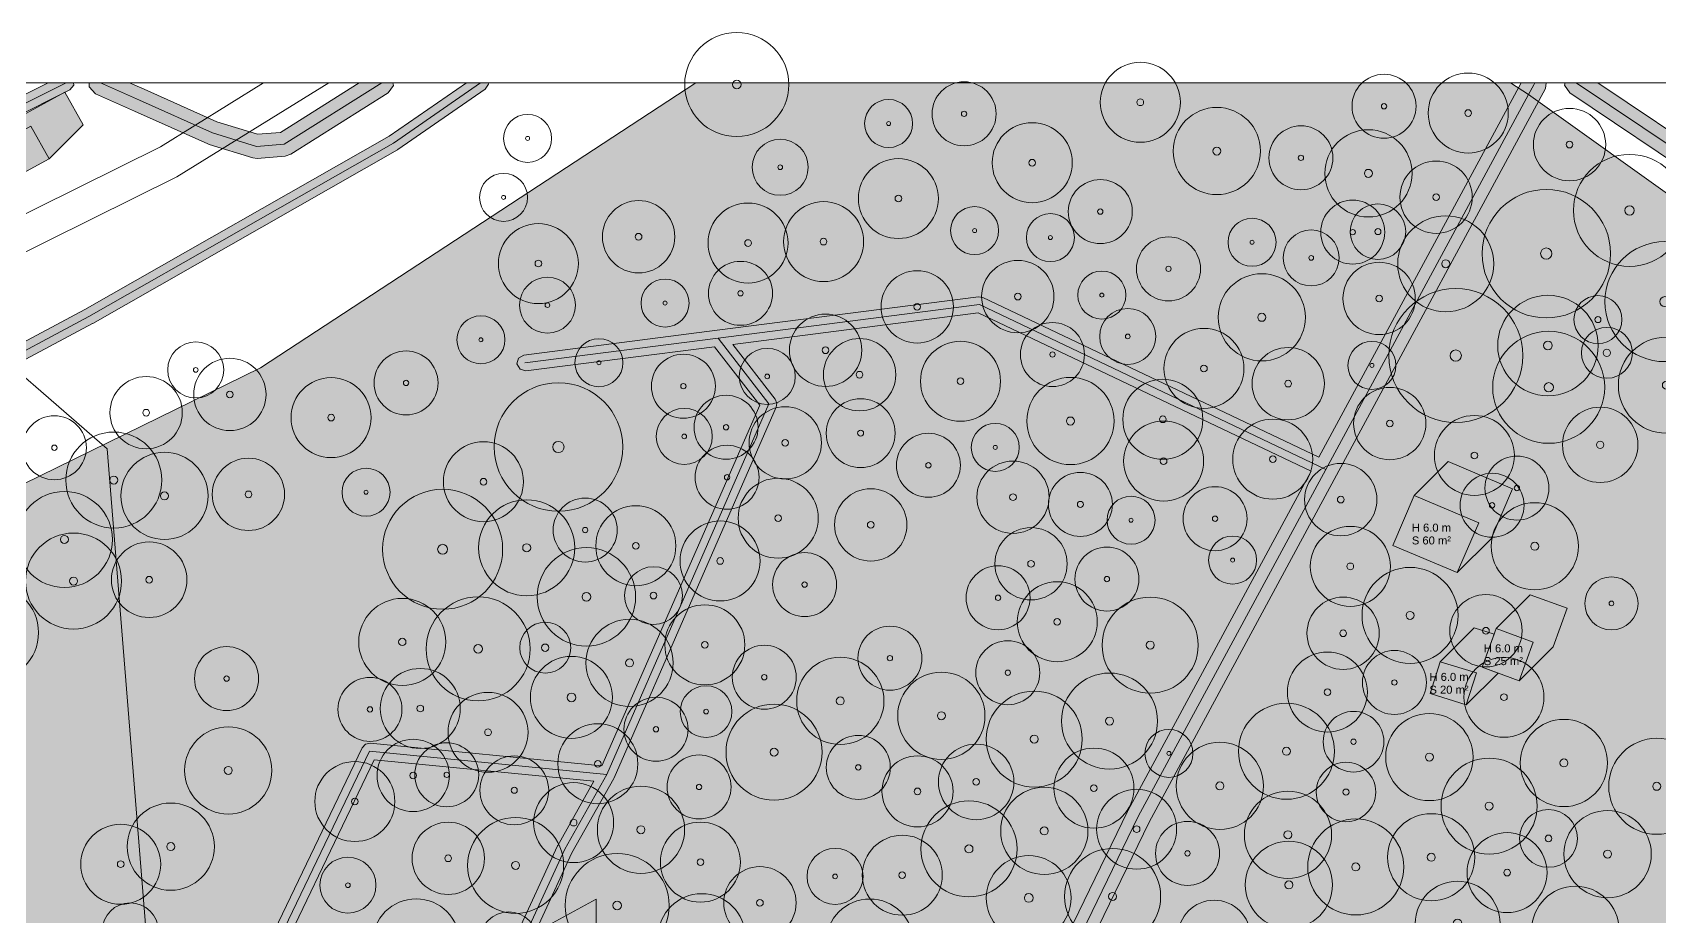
# Model space of a CAD drawing. Header units: metres. Extents: x -7 to 1019, y -7 to 1014.
# Drawn here: x 342.4 to 545.7, y 902.9 to 1013.4 of the extents above; entities that cross this region are included whole.
import ezdxf

# ---------------------------------------------------------------- set-up
doc = ezdxf.new("R2010")
doc.units = ezdxf.units.M
doc.header["$MEASUREMENT"] = 0
for name, color, linetype, lineweight, true_color in [('TPX_BUILDING_AREAS_TEXT', 7, 'CONTINUOUS', 0, 0x000000), ('TPX_BUILDING_HEIGHTS_TEXT', 7, 'CONTINUOUS', 0, 0x000000), ('TPX_BUILDINGS', 7, 'CONTINUOUS', 0, 0x000000), ('TPX_BUILDINGS_HATCH', 7, 'CONTINUOUS', 0, 0xf0f0f0), ('TPX_BUILDINGS_SHADOWS_HATCH', 7, 'CONTINUOUS', 0, 0x000000), ('TPX_BUILDINGS_SHADOWS_OUTLINES', 7, 'CONTINUOUS', 0, 0x000000), ('TPX_CONTOUR_LINES_5M', 7, 'CONTINUOUS', 0, 0x969696), ('TPX_FRAME_PROJECT', 7, 'CONTINUOUS', 0, 0x000000), ('TPX_RAILWAYS_AXES', 7, 'CONTINUOUS', 0, 0x464646), ('TPX_ROADS_AXES', 7, 'CONTINUOUS', 0, 0x323232), ('TPX_ROADS_CONTOURS', 7, 'CONTINUOUS', 0, 0x646464), ('TPX_ROADS_HATCH', 7, 'CONTINUOUS', 0, 0xc8c8c8), ('TPX_VEGETATION_GREEN_SPACES', 7, 'CONTINUOUS', 0, 0x58ba48), ('TPX_VEGETATION_GREEN_SPACES_HATCH', 7, 'CONTINUOUS', 0, 0x58ba48), ('TPX_VEGETATION_TREES_INDIVIDUAL', 7, 'CONTINUOUS', 0, 0x136734)]:
    doc.layers.add(name, color=color, linetype=linetype, lineweight=lineweight, true_color=true_color)
doc.styles.add('TPX_TEXTE', font='arial.ttf')

# ---------------------------------------------------------------- blocks, each defined once
blk = doc.blocks.new('TREETR004_CR044')
at = {"layer": 'TPX_VEGETATION_TREES_INDIVIDUAL'}
for radius in [4.44, 0.417]:
    blk.add_circle((0, 0, 0.04), radius, dxfattribs=at)
blk = doc.blocks.new('TREETR003_CR038')
at = {"layer": 'TPX_VEGETATION_TREES_INDIVIDUAL'}
for radius in [3.79, 0.333]:
    blk.add_circle((0, 0, 0.04), radius, dxfattribs=at)
blk = doc.blocks.new('TREETR005_CR060')
at = {"layer": 'TPX_VEGETATION_TREES_INDIVIDUAL'}
for radius in [6, 0.5]:
    blk.add_circle((0, 0, 0.04), radius, dxfattribs=at)
blk = doc.blocks.new('TREETR004_CR036')
at = {"layer": 'TPX_VEGETATION_TREES_INDIVIDUAL'}
for radius in [3.61, 0.417]:
    blk.add_circle((0, 0, 0.04), radius, dxfattribs=at)
blk = doc.blocks.new('TREETR005_CR032')
at = {"layer": 'TPX_VEGETATION_TREES_INDIVIDUAL'}
for radius in [3.18, 0.458]:
    blk.add_circle((0, 0, 0.04), radius, dxfattribs=at)
blk = doc.blocks.new('TREETR003_CR033')
at = {"layer": 'TPX_VEGETATION_TREES_INDIVIDUAL'}
for radius in [3.32, 0.292]:
    blk.add_circle((0, 0, 0.04), radius, dxfattribs=at)
blk = doc.blocks.new('TREETR005_CR062')
at = {"layer": 'TPX_VEGETATION_TREES_INDIVIDUAL'}
for radius in [6.15, 0.542]:
    blk.add_circle((0, 0, 0.04), radius, dxfattribs=at)
blk = doc.blocks.new('TREETR006_CR070')
at = {"layer": 'TPX_VEGETATION_TREES_INDIVIDUAL'}
for radius in [7, 0.583]:
    blk.add_circle((0, 0, 0.04), radius, dxfattribs=at)
blk = doc.blocks.new('TREETR003_CR030')
at = {"layer": 'TPX_VEGETATION_TREES_INDIVIDUAL'}
for radius in [3, 0.25]:
    blk.add_circle((0, 0, 0.04), radius, dxfattribs=at)
blk = doc.blocks.new('TREETR005_CR051')
at = {"layer": 'TPX_VEGETATION_TREES_INDIVIDUAL'}
for radius in [5.13, 0.542]:
    blk.add_circle((0, 0, 0.04), radius, dxfattribs=at)
blk = doc.blocks.new('TREETR004_CR045')
at = {"layer": 'TPX_VEGETATION_TREES_INDIVIDUAL'}
for radius in [4.52, 0.417]:
    blk.add_circle((0, 0, 0.04), radius, dxfattribs=at)
blk = doc.blocks.new('TREETR004_CR047')
at = {"layer": 'TPX_VEGETATION_TREES_INDIVIDUAL'}
for radius in [4.72, 0.417]:
    blk.add_circle((0, 0, 0.04), radius, dxfattribs=at)
blk = doc.blocks.new('TREETR005_CR054')
at = {"layer": 'TPX_VEGETATION_TREES_INDIVIDUAL'}
for radius in [5.44, 0.458]:
    blk.add_circle((0, 0, 0.04), radius, dxfattribs=at)
blk = doc.blocks.new('TREETR003_CR040')
at = {"layer": 'TPX_VEGETATION_TREES_INDIVIDUAL'}
for radius in [4, 0.333]:
    blk.add_circle((0, 0, 0.04), radius, dxfattribs=at)
blk = doc.blocks.new('TREETR004_CR050')
at = {"layer": 'TPX_VEGETATION_TREES_INDIVIDUAL'}
for radius in [5, 0.417]:
    blk.add_circle((0, 0, 0.04), radius, dxfattribs=at)
blk = doc.blocks.new('TREETR005_CR063')
at = {"layer": 'TPX_VEGETATION_TREES_INDIVIDUAL'}
for radius in [6.28, 0.542]:
    blk.add_circle((0, 0, 0.04), radius, dxfattribs=at)
blk = doc.blocks.new('TREETR004_CR035')
at = {"layer": 'TPX_VEGETATION_TREES_INDIVIDUAL'}
for radius in [3.47, 0.375]:
    blk.add_circle((0, 0, 0.04), radius, dxfattribs=at)
blk = doc.blocks.new('TREETR004_CR040')
at = {"layer": 'TPX_VEGETATION_TREES_INDIVIDUAL'}
for radius in [4, 0.375]:
    blk.add_circle((0, 0, 0.04), radius, dxfattribs=at)
blk = doc.blocks.new('TREETR005_CR055')
at = {"layer": 'TPX_VEGETATION_TREES_INDIVIDUAL'}
for radius in [5.45, 0.5]:
    blk.add_circle((0, 0, 0.04), radius, dxfattribs=at)
blk = doc.blocks.new('TREETR004_CR043')
at = {"layer": 'TPX_VEGETATION_TREES_INDIVIDUAL'}
for radius in [4.3, 0.375]:
    blk.add_circle((0, 0, 0.04), radius, dxfattribs=at)
blk = doc.blocks.new('TREETR004_CR037')
at = {"layer": 'TPX_VEGETATION_TREES_INDIVIDUAL'}
for radius in [3.71, 0.375]:
    blk.add_circle((0, 0, 0.04), radius, dxfattribs=at)
blk = doc.blocks.new('TREETR006_CR075')
at = {"layer": 'TPX_VEGETATION_TREES_INDIVIDUAL'}
for radius in [7.5, 0.625]:
    blk.add_circle((0, 0, 0.04), radius, dxfattribs=at)
blk = doc.blocks.new('TREETR003_CR032')
at = {"layer": 'TPX_VEGETATION_TREES_INDIVIDUAL'}
for radius in [3.23, 0.292]:
    blk.add_circle((0, 0, 0.04), radius, dxfattribs=at)
blk = doc.blocks.new('TREETR007_CR080')
at = {"layer": 'TPX_VEGETATION_TREES_INDIVIDUAL'}
for radius in [8.03, 0.708]:
    blk.add_circle((0, 0, 0.04), radius, dxfattribs=at)
blk = doc.blocks.new('TREETR007_CR084')
at = {"layer": 'TPX_VEGETATION_TREES_INDIVIDUAL'}
for radius in [8.37, 0.708]:
    blk.add_circle((0, 0, 0.04), radius, dxfattribs=at)
blk = doc.blocks.new('TREETR005_CR047')
at = {"layer": 'TPX_VEGETATION_TREES_INDIVIDUAL'}
for radius in [4.71, 0.458]:
    blk.add_circle((0, 0, 0.04), radius, dxfattribs=at)
blk = doc.blocks.new('TREETR004_CR030')
at = {"layer": 'TPX_VEGETATION_TREES_INDIVIDUAL'}
for radius in [3, 0.375]:
    blk.add_circle((0, 0, 0.04), radius, dxfattribs=at)
blk = doc.blocks.new('TREETR005_CR053')
at = {"layer": 'TPX_VEGETATION_TREES_INDIVIDUAL'}
for radius in [5.3, 0.542]:
    blk.add_circle((0, 0, 0.04), radius, dxfattribs=at)
blk = doc.blocks.new('TREETR005_CR065')
at = {"layer": 'TPX_VEGETATION_TREES_INDIVIDUAL'}
for radius in [6.5, 0.542]:
    blk.add_circle((0, 0, 0.04), radius, dxfattribs=at)
blk = doc.blocks.new('TREETR003_CR035')
at = {"layer": 'TPX_VEGETATION_TREES_INDIVIDUAL'}
for radius in [3.5, 0.292]:
    blk.add_circle((0, 0, 0.04), radius, dxfattribs=at)

msp = doc.modelspace()

# ---------------------------------------------------------------- hatches: boundary and pattern name
at = {"layer": 'TPX_BUILDINGS_HATCH'}
for points in [[(342.24, 1001.7), (336.13, 998.35), (338.41, 994.26), (344.51, 997.62), (342.24, 1001.7)], [(515.07, 955.53), (512.4, 949.28), (520.47, 945.87), (523.14, 952.11), (515.07, 955.53)], [(525.32, 938.87), (523.56, 934.04), (528.19, 932.36), (529.94, 937.18), (525.32, 938.87)], [(518.34, 934.74), (517.08, 930.75), (521.59, 929.34), (522.85, 933.33), (518.34, 934.74)]]:
    msp.add_hatch(color=256, dxfattribs=at).paths.add_polyline_path(points)
at = {"layer": 'TPX_BUILDINGS_SHADOWS_HATCH'}
for points in [[(340.38, 1002.6), (336.13, 998.35), (342.24, 1001.7), (344.51, 997.62), (348.76, 1001.86), (346.48, 1005.94), (340.38, 1002.6)], [(519.31, 959.77), (515.07, 955.53), (523.14, 952.11), (520.47, 945.87), (524.71, 950.11), (527.38, 956.36), (519.31, 959.77)], [(529.56, 943.11), (525.32, 938.87), (529.94, 937.18), (528.19, 932.36), (532.43, 936.6), (534.19, 941.42), (529.56, 943.11)], [(522.59, 938.98), (518.34, 934.74), (522.85, 933.33), (521.59, 929.34), (525.57, 933.31), (523.56, 934.04), (525.07, 938.2), (522.59, 938.98)]]:
    msp.add_hatch(color=256, dxfattribs=at).paths.add_polyline_path(points)
at = {"layer": 'TPX_ROADS_HATCH'}
h = msp.add_hatch(color=256, dxfattribs=at)
h.paths.add_polyline_path([(0, 854.52), (0, 847.37), (1.56, 847.48), (15.71, 854.54), (126.52, 910.76), (128.39, 900.6), (133.31, 873.8), (134.17, 872.7), (143.23, 868.67), (144.5, 868.69), (250.64, 920.73), (282.66, 936.43), (286.14, 938.13), (294.22, 941.9), (294.46, 942.06), (294.86, 942.41), (301.51, 945.67), (302.27, 946.55), (302.18, 947.71), (301.78, 948.48), (309.87, 955.58), (349.93, 977), (349.95, 977.02), (388.02, 998.71), (388.09, 998.76), (398.98, 1006.3), (399.39, 1006.94), (399.36, 1007.12), (396.65, 1007.12), (386.99, 1000.43), (348.97, 978.76), (308.83, 957.29), (308.64, 957.16), (300.82, 950.3), (291.57, 967.96), (328.75, 985.66), (329.28, 986.26), (329.19, 987.06), (324.68, 994.98), (347.08, 1006.23), (347.58, 1006.81), (347.56, 1007.12), (344.4, 1007.12), (322.84, 996.3), (315.62, 992.58), (290.1, 981.07), (285.92, 989.63), (314.99, 1003.98), (316.75, 1006), (316.68, 1007.12), (305.53, 1007.12), (282.84, 995.92), (277.36, 1007.12), (275.32, 1007.12), (275.35, 1006.68), (281.05, 995.03), (276.87, 992.97), (134.32, 922.56), (101.15, 916.71), (63.09, 916.77), (51.8, 921.71), (70.9, 931.38), (113.88, 952.1), (163.59, 974.86), (202.91, 990.03), (238.27, 1003.86), (240.2, 1005.72), (240.23, 1007.12), (227.39, 1007.12), (200.37, 996.55), (161.13, 981.41), (112.76, 968.03), (75.62, 963.25), (49.34, 965.29), (26.49, 972.05), (5.88, 983.15), (2.08, 985.95), (0, 986.47), (0, 978.79), (1.92, 977.37), (2.34, 977.1), (23.5, 965.72), (24.16, 965.45), (47.71, 958.48), (48.43, 958.34), (75.44, 956.25), (76.16, 956.26), (113.9, 961.11), (114.38, 961.21), (120.94, 963.03), (110.94, 958.45), (110.88, 958.42), (67.83, 937.67), (67.77, 937.64), (43.48, 925.35), (32.31, 930.23), (15.22, 943.23), (2.19, 953.7), (0, 954.34), (0, 946.48), (10.87, 937.74), (10.94, 937.68), (28.4, 924.41), (29.12, 923.98), (35.38, 921.25), (29.54, 918.3), (29.35, 918.19), (23.99, 915.05), (22.1, 915.59), (21.25, 915.72), (11.52, 916), (10.59, 915.9), (5.32, 914.61), (5.2, 914.58), (0, 913.1), (0, 906.2), (0.96, 906.09), (7.05, 907.82), (11.8, 908.99), (13.54, 908.94), (6.75, 904.97), (6.64, 904.9), (0, 900.67), (0, 893.23), (1.88, 893.56), (10.35, 898.96), (24.95, 907.51), (27.05, 906.91), (30.63, 904.91), (33.76, 901.87), (35.44, 898.37), (36.69, 894.29), (37.32, 890.79), (36.86, 886.86), (36, 883.14), (33.51, 879.62), (29.59, 875.84), (12.16, 860.59), (0, 854.52)])
h.paths.add_polyline_path([(32.47, 911.91), (32.8, 912.1), (43.7, 917.61), (60.96, 910.07), (62.35, 909.78), (101.45, 909.71), (102.06, 909.76), (112.82, 911.66), (36.85, 873.11), (38.61, 874.81), (39.04, 875.31), (42.12, 879.66), (42.67, 880.9), (43.72, 885.48), (43.79, 885.85), (44.33, 890.5), (44.3, 891.53), (43.54, 895.74), (43.44, 896.14), (42.06, 900.67), (41.87, 901.16), (39.8, 905.46), (39.09, 906.45), (35.18, 910.25), (34.45, 910.8), (32.47, 911.91)], flags=16)
h.paths.add_polyline_path([(129.32, 912.17), (136.99, 916.07), (278.7, 986.06), (283.37, 977.15), (234.76, 953.34), (131.08, 902.58), (129.32, 912.17)], flags=16)
h.paths.add_polyline_path([(131.45, 900.53), (234.74, 951.1), (243.57, 932.96), (226.29, 924.1), (225.79, 923.51), (225.85, 922.75), (226.44, 922.25), (227.2, 922.32), (244.44, 931.16), (246.5, 926.92), (248.42, 922.98), (247.28, 922.43), (245.06, 926.95), (244.48, 927.45), (243.72, 927.4), (243.21, 926.83), (243.26, 926.06), (245.49, 921.54), (143.81, 871.69), (136.11, 875.12), (131.45, 900.53)], flags=16)
h.paths.add_polyline_path([(236.53, 951.98), (284.3, 975.38), (288.42, 967.51), (298.5, 948.26), (296.62, 946.62), (282.18, 939.53), (281.65, 940.51), (285.24, 942.14), (285.77, 942.69), (285.74, 943.46), (285.18, 943.98), (284.42, 943.96), (279.85, 941.89), (279.31, 941.3), (279.38, 940.5), (280.39, 938.65), (250.22, 923.86), (248.3, 927.8), (245.79, 932.95), (236.53, 951.98)], flags=16)
h.paths.add_polyline_path([(281.39, 987.39), (284.12, 988.74), (288.73, 979.32), (290.35, 976.02), (290.62, 975.78), (290.88, 975.52), (290.92, 975.51), (291.28, 975.53), (291.65, 975.54), (318.72, 987.39), (318.91, 987.59), (319.14, 987.74), (323.2, 993.54), (326.92, 987), (290.64, 969.73), (286.51, 977.62), (281.39, 987.39)], flags=16)
h.paths.add_polyline_path([(290.98, 979.28), (316.47, 990.77), (316.52, 990.79), (320.15, 992.66), (317.66, 989.11), (291.72, 977.76), (290.98, 979.28)], flags=16)
h = msp.add_hatch(color=256, dxfattribs=at)
h.paths.add_polyline_path([(254.7, 871.91), (254.26, 871.29), (254.4, 870.53), (255.03, 870.1), (255.78, 870.23), (278.03, 884.46), (328.26, 882.38), (313.83, 856.62), (312.61, 854.85), (312.57, 854.79), (309.37, 849.3), (309.27, 848.54), (309.73, 847.93), (310.49, 847.83), (311.1, 848.29), (314.28, 853.75), (315.5, 855.52), (315.55, 855.6), (330.48, 882.26), (363.69, 879.36), (392.61, 875.14), (393.23, 875.25), (393.67, 875.71), (409.83, 910.83), (415.07, 920.15), (415.12, 920.24), (435.37, 966.56), (435.44, 967.08), (435.24, 967.57), (429.96, 974.41), (460.58, 978.35), (502.22, 958.54), (479.29, 916.08), (479.26, 916.02), (467.1, 890.92), (461.91, 880.92), (461.81, 879.78), (461.85, 879.74), (452.2, 861.59), (433.24, 832.5), (419.63, 816.58), (404.42, 800.07), (390.72, 790.41), (390.62, 790.33), (369.92, 771.37), (369.89, 771.34), (338.9, 740.47), (320.1, 735.55), (301.62, 757.3), (300.62, 758.48), (293.51, 774.01), (290.87, 786.48), (290.34, 793.26), (289.99, 793.95), (289.26, 794.18), (288.58, 793.84), (288.34, 793.11), (288.88, 786.26), (288.9, 786.13), (291.58, 773.49), (291.65, 773.28), (298.86, 757.53), (299.01, 757.3), (300.1, 756.01), (318.99, 733.78), (319.45, 733.47), (320, 733.46), (337.76, 738.1), (332.51, 724.76), (311.37, 711.09), (295.21, 713.93), (257.92, 737.28), (257.17, 737.41), (256.54, 736.96), (256.42, 736.21), (256.86, 735.59), (294.31, 712.13), (294.67, 711.99), (311.41, 709.06), (312.13, 709.2), (333.86, 723.25), (334.25, 723.73), (338.65, 734.9), (340.31, 702.51), (340.78, 701.71), (347.88, 697.29), (348.63, 697.16), (349.26, 697.6), (349.38, 698.36), (348.94, 698.98), (342.28, 703.13), (340.43, 739.17), (371.28, 769.91), (391.93, 788.82), (405.66, 798.5), (405.82, 798.64), (421.12, 815.24), (421.14, 815.27), (434.8, 831.25), (434.88, 831.35), (453.9, 860.53), (453.94, 860.61), (463.62, 878.81), (463.7, 878.8), (464.57, 879.54), (468.99, 888.04), (492.95, 859.56), (476.1, 835.39), (476.03, 835.26), (464.46, 811.86), (453.57, 790.63), (453.54, 790.57), (438.07, 755.08), (438.05, 755.04), (432.54, 740.68), (432.47, 740.33), (432.36, 720.16), (416.38, 710.73), (415.96, 710.25), (402.6, 677.58), (391.8, 651.97), (391.8, 651.21), (392.34, 650.66), (393.1, 650.66), (393.65, 651.2), (404.45, 676.82), (417.69, 709.18), (432.46, 717.9), (433.68, 698.3), (433.92, 697.71), (437.25, 693.81), (438.02, 693.45), (444.99, 693.5), (445.36, 693.58), (457.83, 698.67), (458.22, 698.96), (466.07, 708.43), (466.27, 708.82), (469.78, 722.05), (469.81, 722.34), (468.98, 745.73), (483.62, 759.02), (483.91, 759.48), (489.76, 779.84), (498.59, 797.27), (525.35, 792.06), (525.19, 781.53), (525.4, 780.9), (531.67, 772.81), (527.65, 760.79), (527.62, 760.67), (524.03, 742.73), (517.49, 733.66), (517.31, 733.23), (516.19, 725.83), (516.37, 725.08), (517.02, 724.69), (517.77, 724.87), (518.16, 725.52), (519.26, 732.69), (525.78, 741.74), (525.95, 742.13), (529.57, 760.21), (533.65, 772.44), (571.81, 807.59), (585.16, 814.31), (585.25, 814.36), (596.78, 821.79), (597.24, 822.59), (597.68, 836.67), (610.35, 847.91), (610.59, 848.22), (619.52, 866.78), (619.6, 866.99), (624.24, 887.46), (624.13, 888.19), (613.55, 906.34), (612.75, 906.84), (593.08, 908.07), (592.33, 907.79), (580.47, 896.49), (580.28, 896.24), (561.49, 861.53), (529.18, 827.46), (527.05, 827.91), (521.14, 829.19), (494.97, 860.26), (469.98, 889.98), (481.95, 914.68), (505.37, 958.06), (531.49, 1006.41), (531.56, 1007.12), (528.46, 1007.12), (503.17, 960.3), (461.17, 980.28), (460.62, 980.37), (427.97, 976.17), (403.83, 973.08), (403.17, 972.7), (402.97, 971.96), (403.35, 971.29), (404.09, 971.09), (427.66, 974.12), (433.3, 966.82), (413.58, 921.71), (384.64, 924.55), (384.05, 924.42), (383.64, 923.99), (363.2, 881.41), (330.01, 884.3), (329.97, 884.31), (277.8, 886.47), (277.22, 886.31), (254.7, 871.91)])
h.paths.add_polyline_path([(365.29, 881.14), (385.14, 922.49), (412.58, 919.8), (408.07, 911.78), (408.03, 911.71), (392.16, 877.23), (365.29, 881.14)], flags=16)
h.paths.add_polyline_path([(434.36, 719.62), (434.47, 740.14), (439.91, 754.3), (455.36, 789.74), (466.25, 810.96), (466.25, 810.97), (477.79, 834.3), (494.28, 857.97), (519.83, 827.64), (520.38, 827.31), (525.83, 826.13), (525.38, 794.09), (499.56, 799.12), (504.34, 808.04), (504.41, 808.8), (503.93, 809.39), (503.17, 809.47), (502.57, 808.98), (497.16, 798.87), (497.15, 798.85), (487.94, 780.66), (487.87, 780.48), (482.06, 760.31), (467.29, 746.9), (466.97, 746.12), (467.8, 722.42), (464.39, 709.54), (456.84, 700.43), (444.79, 695.5), (438.47, 695.46), (435.66, 698.76), (434.36, 719.62)], flags=16)
h.paths.add_polyline_path([(527.2, 781.85), (527.36, 792.87), (527.82, 825.7), (529.31, 825.39), (530.25, 825.68), (563.03, 860.25), (563.18, 860.46), (581.96, 895.15), (593.39, 906.04), (612.09, 904.87), (622.21, 887.52), (617.67, 867.54), (608.88, 849.27), (596.03, 837.88), (595.7, 837.17), (595.25, 823.18), (584.21, 816.07), (570.79, 809.31), (570.56, 809.15), (532.91, 774.47), (527.2, 781.85)], flags=16)
for points in [[(349.53, 1007.12), (349.51, 1006.59), (350.3, 1005.75), (355.17, 1003.56), (364.33, 999.47), (364.5, 999.4), (369.95, 997.72), (370.52, 997.66), (374.01, 997.94), (374.69, 998.17), (386.87, 1005.85), (387.53, 1006.79), (387.47, 1007.12), (383.26, 1007.12), (373.4, 1000.9), (370.56, 1000.67), (365.47, 1002.24), (356.39, 1006.3), (354.57, 1007.12), (349.53, 1007.12)], [(533.93, 1007.12), (533.87, 1006.83), (534.51, 1005.87), (551.16, 994.7), (582.7, 973.46), (582.71, 973.45), (623.52, 946.47), (624.65, 946.25), (625.6, 946.9), (625.82, 948.02), (625.17, 948.98), (584.37, 975.95), (552.83, 997.19), (538.03, 1007.12), (533.93, 1007.12)]]:
    msp.add_hatch(color=256, dxfattribs=at).paths.add_polyline_path(points)
at = {"layer": 'TPX_VEGETATION_GREEN_SPACES_HATCH'}
msp.add_hatch(color=256, dxfattribs=at).paths.add_polyline_path([(0, 815.56), (0, 165.34), (13.02, 152.57), (46.37, 184.19), (48.03, 224.85), (83.18, 235.28), (122.01, 247.5), (139.83, 216.9), (560.02, 738.24), (575.52, 717.94), (628.86, 774.72), (664.02, 898.62), (626.71, 936.05), (591.38, 961.32), (529.37, 1005.65), (527.1, 1007.12), (425.31, 1007.12), (370.92, 971.48), (91.66, 834.53), (82.63, 852.04), (0, 815.56)])

# ---------------------------------------------------------------- linework, layer by layer
at = {"layer": 'TPX_BUILDINGS', "elevation": 0.04}
for points in [[(342.24, 1001.7), (336.13, 998.35), (338.41, 994.26), (344.51, 997.62)], [(515.07, 955.53), (512.4, 949.28), (520.47, 945.87), (523.14, 952.11)], [(525.32, 938.87), (523.56, 934.04), (528.19, 932.36), (529.94, 937.18)], [(518.34, 934.74), (517.08, 930.75), (521.59, 929.34), (522.85, 933.33)]]:
    msp.add_lwpolyline(points, close=True, dxfattribs=at)
at = {"layer": 'TPX_BUILDINGS_SHADOWS_OUTLINES', "elevation": 0.04}
for points in [[(340.38, 1002.6), (336.13, 998.35), (342.24, 1001.7), (344.51, 997.62), (348.76, 1001.86), (346.48, 1005.94)], [(519.31, 959.77), (515.07, 955.53), (523.14, 952.11), (520.47, 945.87), (524.71, 950.11), (527.38, 956.36)], [(529.56, 943.11), (525.32, 938.87), (529.94, 937.18), (528.19, 932.36), (532.43, 936.6), (534.19, 941.42)], [(522.59, 938.98), (518.34, 934.74), (522.85, 933.33), (521.59, 929.34), (525.57, 933.31), (523.56, 934.04), (525.07, 938.2)]]:
    msp.add_lwpolyline(points, close=True, dxfattribs=at)
at = {"layer": 'TPX_CONTOUR_LINES_5M', "elevation": 0.05}
for points in [[(272.27, 1007.12), (272.27, 991.86), (279.68, 981.37), (332.95, 977.7), (351.77, 961.34), (359.12, 869.79), (332.95, 788.8), (306.31, 768.14), (279.68, 765.23), (253.04, 772.6), (173.13, 824.26), (146.5, 818.4), (93.71, 778.23), (112.74, 747.71), (44.38, 595.12), (13.32, 570.81), (0, 570.81)], [(412.86, 905.06), (404.17, 900.3), (412.86, 886.81), (412.86, 905.06)]]:
    msp.add_lwpolyline(points, dxfattribs=at)
at = {"layer": 'TPX_FRAME_PROJECT', "elevation": 0}
msp.add_lwpolyline([(0, 0), (1012.17, 0), (1012.17, 1007.12), (0, 1007.12)], close=True, dxfattribs=at)
at = {"layer": 'TPX_RAILWAYS_AXES', "elevation": 0.03}
for points in [[(0, 825.79), (1.89, 826.7), (73.19, 859.48), (119.31, 882.16), (219.41, 930.16), (358.41, 999.12), (371.3, 1007.12)], [(0, 818.49), (3.93, 820.3), (75.52, 855.37), (121.45, 878.15), (221.29, 926.3), (360.48, 995.36), (379.44, 1007.12)]]:
    msp.add_lwpolyline(points, dxfattribs=at)
at = {"layer": 'TPX_ROADS_AXES', "elevation": 0.03}
for points in [[(244.16, 926.5), (246.9, 920.93), (293.8, 942.81), (309.3, 956.41), (349.46, 977.89), (387.52, 999.58), (398.41, 1007.12)], [(346.63, 1007.12), (323.29, 995.41), (318.32, 988.31)], [(386.07, 1007.12), (373.89, 999.44), (370.4, 999.15), (364.94, 1000.84), (355.78, 1004.93), (350.91, 1007.12)], [(530.16, 1007.12), (530.02, 1006.86), (529.37, 1005.65), (504.05, 958.77), (480.61, 915.37), (468.44, 890.25), (463.24, 880.23)], [(535.34, 1007.12), (551.99, 995.95), (583.53, 974.7), (624.35, 947.72)], [(504.05, 958.77), (460.75, 979.38), (428.1, 975.18), (403.96, 972.09)], [(428.1, 975.18), (434.45, 966.96), (414.2, 920.64), (384.54, 923.55), (363.8, 880.35)], [(408.94, 911.29), (414.2, 920.64)], [(363.8, 880.35), (392.76, 876.13), (408.94, 911.29)]]:
    msp.add_lwpolyline(points, dxfattribs=at)
at = {"layer": 'TPX_ROADS_CONTOURS', "elevation": 0.03}
for points in [[(309.87, 955.58), (349.93, 977), (349.95, 977.02), (388.02, 998.71), (388.09, 998.76), (398.98, 1006.3), (399.39, 1006.94), (399.36, 1007.12), (396.65, 1007.12), (386.99, 1000.43), (348.97, 978.76), (308.83, 957.29)], [(324.68, 994.98), (347.08, 1006.23), (347.58, 1006.81), (347.56, 1007.12), (344.4, 1007.12), (322.84, 996.3)], [(469.98, 889.98), (481.95, 914.68), (505.37, 958.06), (531.49, 1006.41), (531.56, 1007.12), (528.46, 1007.12), (503.17, 960.3), (461.17, 980.28), (460.62, 980.37), (427.97, 976.17), (403.83, 973.08), (403.17, 972.7), (402.97, 971.96), (403.35, 971.29), (404.09, 971.09), (427.66, 974.12), (433.3, 966.82), (413.58, 921.71), (384.64, 924.55), (384.05, 924.42), (383.64, 923.99), (363.2, 881.41)], [(393.67, 875.71), (409.83, 910.83), (415.07, 920.15), (415.12, 920.24), (435.37, 966.56), (435.44, 967.08), (435.24, 967.57), (429.96, 974.41), (460.58, 978.35), (502.22, 958.54), (479.29, 916.08), (479.26, 916.02), (467.1, 890.92)]]:
    msp.add_lwpolyline(points, dxfattribs=at)
for points in [[(349.53, 1007.12), (349.51, 1006.59), (350.3, 1005.75), (355.17, 1003.56), (364.33, 999.47), (364.5, 999.4), (369.95, 997.72), (370.52, 997.66), (374.01, 997.94), (374.69, 998.17), (386.87, 1005.85), (387.53, 1006.79), (387.47, 1007.12), (383.26, 1007.12), (373.4, 1000.9), (370.56, 1000.67), (365.47, 1002.24), (356.39, 1006.3), (354.57, 1007.12)], [(533.93, 1007.12), (533.87, 1006.83), (534.51, 1005.87), (551.16, 994.7), (582.7, 973.46), (582.71, 973.45), (623.52, 946.47), (624.65, 946.25), (625.6, 946.9), (625.82, 948.02), (625.17, 948.98), (584.37, 975.95), (552.83, 997.19), (538.03, 1007.12)], [(365.29, 881.14), (385.14, 922.49), (412.58, 919.8), (408.07, 911.78), (408.03, 911.71), (392.16, 877.23)]]:
    msp.add_lwpolyline(points, close=True, dxfattribs=at)
at = {"layer": 'TPX_VEGETATION_GREEN_SPACES', "elevation": 0}
msp.add_lwpolyline([(0, 815.56), (0, 165.34), (13.02, 152.57), (46.37, 184.19), (48.03, 224.85), (83.18, 235.28), (122.01, 247.5), (139.83, 216.9), (560.02, 738.24), (575.52, 717.94), (628.86, 774.72), (664.02, 898.62), (626.71, 936.05), (591.38, 961.32), (529.37, 1005.65), (527.1, 1007.12), (425.31, 1007.12), (370.92, 971.48), (91.66, 834.53), (82.63, 852.04)], close=True, dxfattribs=at)

# ---------------------------------------------------------------- block references
at = {"layer": 'TPX_VEGETATION_TREES_INDIVIDUAL'}
for name, p in [('TREETR005_CR065', (430.43, 1006.89, 0.04)), ('TREETR004_CR050', (480.86, 1004.67, 0.04)), ('TREETR003_CR040', (458.84, 1003.23, 0.04)), ('TREETR003_CR040', (511.31, 1004.18, 0.04)), ('TREETR004_CR050', (521.83, 1003.33, 0.04)), ('TREETR003_CR030', (449.41, 1002.02, 0.04)), ('TREETR003_CR030', (404.3, 1000.16, 0.04)), ('TREETR005_CR055', (490.42, 998.58, 0.04)), ('TREETR004_CR045', (534.49, 999.38, 0.04)), ('TREETR004_CR050', (467.35, 997.12, 0.04)), ('TREETR003_CR040', (500.93, 997.73, 0.04)), ('TREETR005_CR055', (509.36, 995.79, 0.04)), ('TREETR003_CR035', (435.86, 996.55, 0.04)), ('TREETR004_CR050', (450.63, 992.64, 0.04)), ('TREETR004_CR045', (517.82, 992.81, 0.04)), ('TREETR006_CR070', (541.99, 991.16, 0.04)), ('TREETR003_CR030', (401.29, 992.79, 0.04)), ('TREETR003_CR040', (475.86, 991.01, 0.04)), ('TREETR004_CR045', (418.17, 987.87, 0.04)), ('TREETR004_CR050', (431.84, 987.08, 0.04)), ('TREETR004_CR050', (441.28, 987.25, 0.04)), ('TREETR003_CR040', (507.4, 988.44, 0.04)), ('TREETR007_CR080', (531.59, 985.75, 0.04)), ('TREETR003_CR030', (460.15, 988.63, 0.04)), ('TREETR003_CR030', (469.62, 987.76, 0.04)), ('TREETR003_CR030', (494.82, 987.17, 0.04)), ('TREETR004_CR035', (510.55, 988.5, 0.04)), ('TREETR005_CR060', (519.02, 984.48, 0.04)), ('TREETR004_CR050', (405.64, 984.51, 0.04)), ('TREETR003_CR035', (502.21, 985.22, 0.04)), ('TREETR003_CR040', (484.38, 983.85, 0.04)), ('TREETR006_CR075', (546.4, 979.75, 0.04)), ('TREETR003_CR040', (430.9, 980.79, 0.04)), ('TREETR004_CR045', (465.55, 980.38, 0.04)), ('TREETR004_CR045', (510.7, 980.15, 0.04)), ('TREETR003_CR035', (406.78, 979.31, 0.04)), ('TREETR003_CR030', (421.47, 979.58, 0.04)), ('TREETR004_CR045', (452.98, 979.1, 0.04)), ('TREETR003_CR030', (476.05, 980.57, 0.04)), ('TREETR005_CR055', (496.04, 977.79, 0.04)), ('TREETR007_CR084', (520.27, 973.01, 0.04)), ('TREETR005_CR063', (531.8, 974.26, 0.04)), ('TREETR004_CR030', (538.04, 977.51, 0.04)), ('TREETR003_CR030', (398.46, 974.98, 0.04)), ('TREETR004_CR045', (441.53, 973.67, 0.04)), ('TREETR003_CR035', (479.29, 975.4, 0.04)), ('TREETR003_CR040', (469.88, 973.14, 0.04)), ('TREETR004_CR050', (488.81, 971.4, 0.04)), ('TREETR006_CR070', (531.89, 969.04, 0.04)), ('TREETR005_CR032', (539.16, 973.35, 0.04)), ('TREETR003_CR035', (362.83, 971.21, 0.04)), ('TREETR003_CR030', (413.21, 972.12, 0.04)), ('TREETR003_CR035', (434.24, 970.41, 0.04)), ('TREETR004_CR045', (445.78, 970.62, 0.04)), ('TREETR004_CR050', (458.39, 969.8, 0.04)), ('TREETR004_CR045', (499.34, 969.5, 0.04)), ('TREETR003_CR030', (509.8, 971.78, 0.04)), ('TREETR005_CR060', (546.59, 969.31, 0.04)), ('TREETR004_CR045', (367.09, 968.15, 0.04)), ('TREETR003_CR040', (389.11, 969.59, 0.04)), ('TREETR003_CR040', (423.76, 969.18, 0.04)), ('TREETR004_CR045', (356.63, 965.87, 0.04)), ('TREETR004_CR050', (379.74, 965.25, 0.04)), ('TREETR005_CR055', (472.13, 964.83, 0.04)), ('TREETR004_CR050', (483.67, 965.04, 0.04)), ('TREETR007_CR080', (408.15, 961.58, 0.04)), ('TREETR003_CR040', (429.1, 964.05, 0.04)), ('TREETR004_CR045', (512.03, 964.51, 0.04)), ('TREETR003_CR035', (423.87, 962.91, 0.04)), ('TREETR004_CR045', (436.49, 962.1, 0.04)), ('TREETR004_CR043', (445.91, 963.31, 0.04)), ('TREETR005_CR047', (538.32, 961.85, 0.04)), ('TREETR003_CR040', (345.16, 961.49, 0.04)), ('TREETR003_CR030', (462.74, 961.53, 0.04)), ('TREETR004_CR050', (483.77, 959.82, 0.04)), ('TREETR004_CR050', (497.41, 960.06, 0.04)), ('TREETR004_CR050', (522.6, 960.52, 0.04)), ('TREETR005_CR060', (352.59, 957.45, 0.04)), ('TREETR004_CR050', (398.78, 957.24, 0.04)), ('TREETR003_CR040', (429.22, 957.79, 0.04)), ('TREETR003_CR040', (454.38, 959.29, 0.04)), ('TREETR005_CR055', (358.92, 955.47, 0.04)), ('TREETR004_CR045', (369.41, 955.66, 0.04)), ('TREETR004_CR045', (464.95, 955.3, 0.04)), ('TREETR003_CR040', (527.92, 956.44, 0.04)), ('TREETR003_CR030', (384.11, 955.93, 0.04)), ('TREETR004_CR050', (435.61, 952.68, 0.04)), ('TREETR004_CR040', (473.37, 954.41, 0.04)), ('TREETR004_CR045', (505.9, 955, 0.04)), ('TREETR003_CR040', (524.81, 954.29, 0.04)), ('TREETR005_CR060', (346.42, 950.02, 0.04)), ('TREETR006_CR075', (393.68, 948.79, 0.04)), ('TREETR004_CR045', (447.17, 951.84, 0.04)), ('TREETR003_CR040', (490.2, 952.62, 0.04)), ('TREETR005_CR060', (404.18, 948.98, 0.04)), ('TREETR003_CR040', (411.49, 951.2, 0.04)), ('TREETR004_CR050', (417.82, 949.23, 0.04)), ('TREETR003_CR030', (479.7, 952.43, 0.04)), ('TREETR005_CR055', (530.15, 949.17, 0.04)), ('TREETR004_CR050', (428.35, 947.33, 0.04)), ('TREETR004_CR045', (467.2, 946.98, 0.04)), ('TREETR004_CR050', (507.1, 946.66, 0.04)), ('TREETR005_CR060', (347.56, 944.82, 0.04)), ('TREETR004_CR047', (357.01, 944.99, 0.04)), ('TREETR003_CR030', (492.39, 947.44, 0.04)), ('TREETR005_CR062', (411.64, 942.85, 0.04)), ('TREETR003_CR040', (438.91, 944.38, 0.04)), ('TREETR003_CR040', (476.69, 945.07, 0.04)), ('TREETR004_CR036', (420.03, 943, 0.04)), ('TREETR003_CR040', (463.08, 942.73, 0.04)), ('TREETR005_CR060', (514.56, 940.53, 0.04)), ('TREETR003_CR033', (539.73, 942.03, 0.04)), ('TREETR005_CR060', (337.18, 938.37, 0.04)), ('TREETR004_CR050', (470.48, 939.73, 0.04)), ('TREETR005_CR054', (388.64, 937.21, 0.04)), ('TREETR005_CR065', (398.11, 936.34, 0.04)), ('TREETR004_CR050', (426.44, 936.85, 0.04)), ('TREETR005_CR060', (482.09, 936.81, 0.04)), ('TREETR004_CR045', (506.2, 938.29, 0.04)), ('TREETR004_CR045', (524.05, 938.61, 0.04)), ('TREETR005_CR032', (406.5, 936.49, 0.04)), ('TREETR005_CR055', (417.04, 934.59, 0.04)), ('TREETR003_CR040', (449.57, 935.18, 0.04)), ('TREETR003_CR040', (464.3, 933.36, 0.04)), ('TREETR003_CR040', (366.68, 932.63, 0.04)), ('TREETR005_CR051', (409.77, 930.28, 0.04)), ('TREETR003_CR040', (433.87, 932.8, 0.04)), ('TREETR005_CR055', (443.37, 929.84, 0.04)), ('TREETR004_CR050', (504.24, 930.94, 0.04)), ('TREETR003_CR040', (512.61, 932.14, 0.04)), ('TREETR004_CR050', (526.3, 930.3, 0.04)), ('TREETR004_CR050', (390.89, 928.89, 0.04)), ('TREETR005_CR055', (456, 927.98, 0.04)), ('TREETR005_CR060', (477.01, 927.32, 0.04)), ('TREETR003_CR040', (384.6, 928.78, 0.04)), ('TREETR003_CR032', (426.6, 928.5, 0.04)), ('TREETR004_CR050', (399.35, 925.91, 0.04)), ('TREETR003_CR040', (420.34, 926.29, 0.04)), ('TREETR005_CR060', (435.09, 923.43, 0.04)), ('TREETR005_CR060', (467.6, 925.06, 0.04)), ('TREETR005_CR060', (499.12, 923.54, 0.04)), ('TREETR003_CR038', (507.5, 924.74, 0.04)), ('TREETR005_CR055', (516.98, 922.82, 0.04)), ('TREETR005_CR055', (533.79, 922.08, 0.04)), ('TREETR005_CR055', (366.89, 921.15, 0.04)), ('TREETR004_CR045', (390, 920.52, 0.04)), ('TREETR004_CR050', (413.07, 921.98, 0.04)), ('TREETR003_CR040', (445.62, 921.53, 0.04)), ('TREETR003_CR030', (484.43, 923.28, 0.04)), ('TREETR005_CR060', (545.39, 919.16, 0.04)), ('TREETR003_CR040', (394.19, 920.6, 0.04)), ('TREETR004_CR043', (402.63, 918.66, 0.04)), ('TREETR003_CR040', (425.72, 919.08, 0.04)), ('TREETR004_CR044', (453.02, 918.53, 0.04)), ('TREETR004_CR047', (460.35, 919.71, 0.04)), ('TREETR004_CR050', (475.06, 918.93, 0.04)), ('TREETR005_CR055', (490.8, 919.21, 0.04)), ('TREETR004_CR050', (382.71, 917.26, 0.04)), ('TREETR004_CR037', (506.56, 918.45, 0.04)), ('TREETR005_CR060', (524.44, 916.69, 0.04)), ('TREETR004_CR050', (410.05, 914.62, 0.04)), ('TREETR005_CR055', (418.46, 913.73, 0.04)), ('TREETR005_CR055', (468.86, 913.59, 0.04)), ('TREETR005_CR055', (359.71, 911.62, 0.04)), ('TREETR005_CR060', (459.45, 911.34, 0.04)), ('TREETR004_CR050', (480.4, 913.8, 0.04)), ('TREETR005_CR055', (499.31, 913.1, 0.04)), ('TREETR005_CR060', (402.8, 909.27, 0.04)), ('TREETR005_CR060', (507.78, 909.08, 0.04)), ('TREETR005_CR055', (517.21, 910.29, 0.04)), ('TREETR004_CR036', (531.86, 912.65, 0.04)), ('TREETR005_CR055', (539.25, 910.69, 0.04)), ('TREETR004_CR050', (353.45, 909.42, 0.04)), ('TREETR004_CR045', (394.38, 910.16, 0.04)), ('TREETR004_CR050', (425.89, 909.68, 0.04)), ('TREETR004_CR050', (451.11, 908.05, 0.04)), ('TREETR003_CR040', (486.76, 910.78, 0.04)), ('TREETR004_CR050', (526.69, 908.37, 0.04)), ('TREETR005_CR065', (415.49, 904.27, 0.04)), ('TREETR003_CR035', (442.72, 907.9, 0.04)), ('TREETR005_CR060', (477.4, 905.39, 0.04)), ('TREETR005_CR055', (499.42, 906.84, 0.04)), ('TREETR003_CR035', (381.85, 906.8, 0.04)), ('TREETR004_CR045', (433.33, 904.6, 0.04)), ('TREETR005_CR053', (466.91, 905.2, 0.04)), ('TREETR005_CR053', (520.51, 902, 0.04)), ('TREETR005_CR055', (390.37, 899.64, 0.04)), ('TREETR005_CR055', (426.06, 900.29, 0.04)), ('TREETR005_CR055', (447.06, 899.62, 0.04)), ('TREETR004_CR045', (490.09, 900.4, 0.04)), ('TREETR005_CR055', (535.22, 901.22, 0.04)), ('TREETR003_CR035', (354.65, 901.09, 0.04)), ('TREETR004_CR036', (401.92, 899.85, 0.04))]:
    msp.add_blockref(name, p, dxfattribs=at)

# ---------------------------------------------------------------- texts
at = {"layer": 'TPX_BUILDING_AREAS_TEXT', "style": 'TPX_TEXTE'}
for s, p in [('S 60 m²', (514.79, 949.4, 0.05)), ('S 25 m²', (523.78, 934.31, 0.05)), ('S 20 m²', (516.99, 930.74, 0.05))]:
    msp.add_text(s, height=1, dxfattribs=at).set_placement(p)
at = {"layer": 'TPX_BUILDING_HEIGHTS_TEXT', "style": 'TPX_TEXTE'}
for p in [(514.79, 951, 0.05), (523.78, 935.91, 0.05), (516.99, 932.34, 0.05)]:
    msp.add_text('H 6.0 m', height=1, dxfattribs=at).set_placement(p)

doc.saveas('drawing.dxf')
